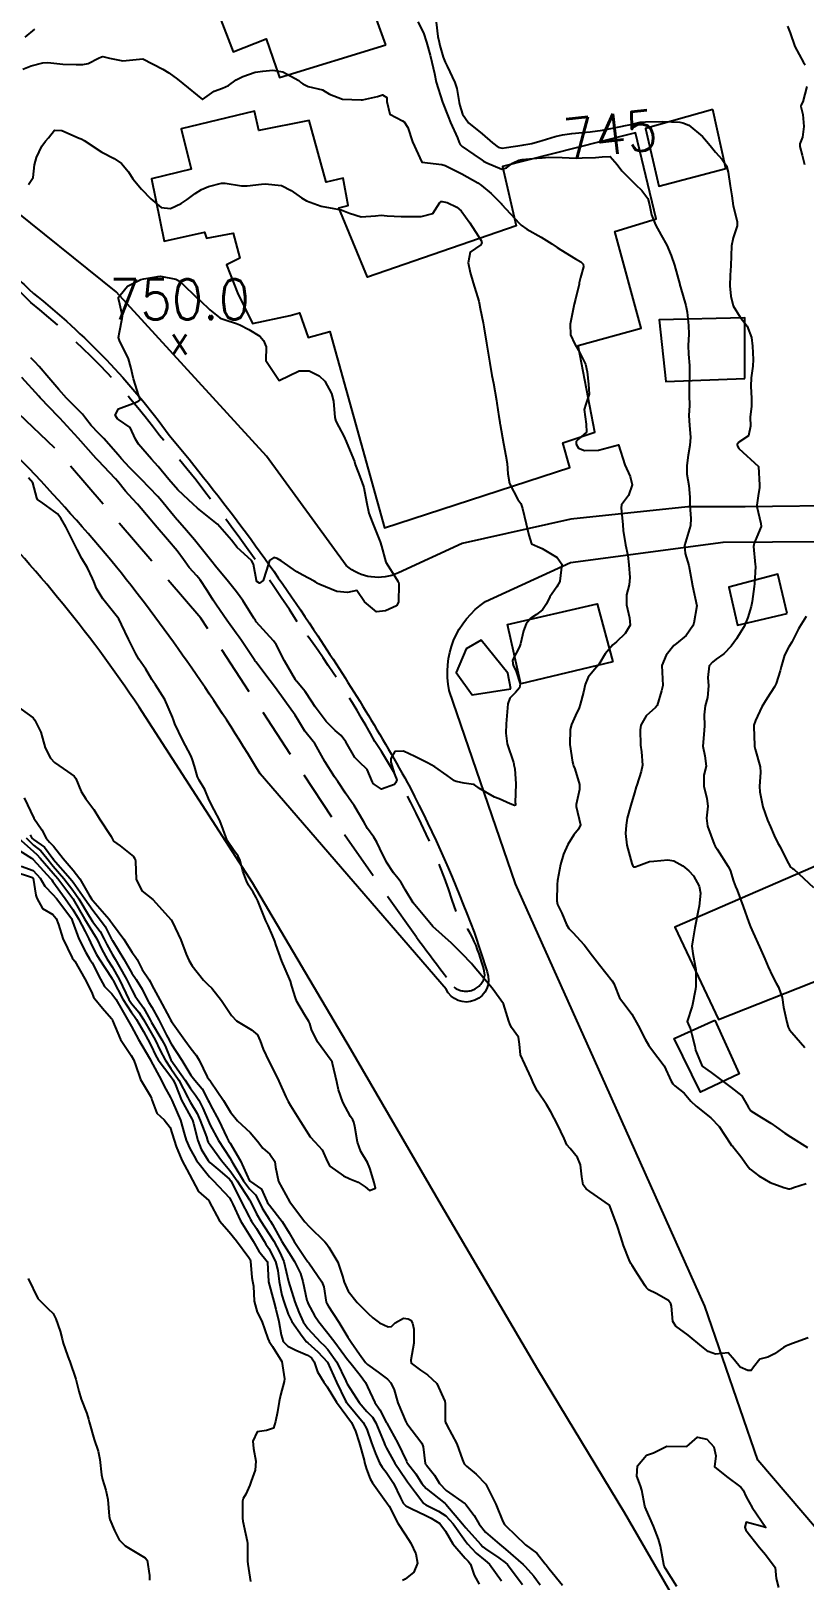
# Model space of a CAD drawing. Header units: metres. Extents: x 298520 to 308411, y 7433745 to 7450750.
# Drawn here: x 298725.4 to 298802.7, y 7450162.7 to 7450317.5 of the extents above; entities that cross this region are included whole.
import ezdxf
from ezdxf.enums import TextEntityAlignment as Align

# ---------------------------------------------------------------- set-up
doc = ezdxf.new("R2010")
doc.units = ezdxf.units.M
doc.header["$LTSCALE"] = 10
doc.linetypes.add('DASHED', pattern=[0.75, 0.5, -0.25])
for name, color, linetype in [('Canteiro', 45, 'DASHED'), ('Cotas', 45, 'Continuous'), ('Curvas de Nivel 1m', 11, 'Continuous'), ('Curvas de Nivel 5m', 15, 'Continuous'), ('Edificações', 30, 'Continuous'), ('Pontos Cotados', 45, 'Continuous'), ('Vias Primárias', 230, 'Continuous')]:
    doc.layers.add(name, color=color, linetype=linetype)
doc.styles.add('Style-STANDARD', font='STANDARD.shx')

# ---------------------------------------------------------------- blocks, each defined once
blk = doc.blocks.new('ELVTXT_157')
at = {"layer": 'Pontos Cotados', "linetype": 'Continuous', "style": 'Style-STANDARD'}
for s, height, p in [('750.0', 4, (0, 4)), ('x', 3, (0, 0))]:
    blk.add_text(s, height=height, dxfattribs=at).set_placement(p, align=Align.MIDDLE_CENTER)

msp = doc.modelspace()

# ---------------------------------------------------------------- linework, layer by layer
at = {"layer": 'Canteiro'}
msp.add_lwpolyline([(298763.94, 7450226.97), (298755.48, 7450238.98), (298742.39, 7450258.86), (298727.8, 7450275.85), (298711.77, 7450291.08), (298695.55, 7450303.83), (298689.55, 7450307.85, -0.533471), (298689.55, 7450308.93, -0.051391), (298711.68, 7450300.65, -0.082781), (298725.4, 7450290.38, -0.064343), (298738.25, 7450277.12, -0.030883), (298752.03, 7450258.5, -0.033069), (298759.79, 7450246.54, -0.068056), (298767.89, 7450229.56, -0.118651), (298770.78, 7450223.17, -0.566687), (298767.68, 7450222, -0.000227), (298763.94, 7450226.97, -4.598336)], format="xyb", dxfattribs=at)
at = {"layer": 'Curvas de Nivel 1m', "flags": 128}
for points, elevation in [([(298724.84, 7450316.89), (298725.82, 7450317.69)], 746), ([(298764.06, 7450318.43), (298764.64, 7450317.34), (298764.95, 7450316.42), (298765.3, 7450315.1), (298765.49, 7450314.41), (298765.73, 7450313.27), (298765.91, 7450312.41), (298766.55, 7450310.4), (298767.12, 7450308.97), (298767.35, 7450308.39), (298768.05, 7450306.84), (298768.22, 7450306.37), (298768.3, 7450306.17), (298768.5, 7450305.97), (298769.67, 7450305.18), (298770.49, 7450304.6), (298770.64, 7450304.51), (298770.98, 7450304.34), (298772.47, 7450303.73), (298772.94, 7450303.85), (298773.53, 7450304.31), (298774.16, 7450304.62), (298774.49, 7450304.69), (298775.98, 7450304.8), (298776.49, 7450304.86), (298777.15, 7450304.93), (298778.49, 7450304.87), (298779.9, 7450304.82), (298780.49, 7450304.85), (298781.83, 7450304.88), (298782.49, 7450304.96), (298783.28, 7450304.99), (298783.98, 7450304.19), (298784.47, 7450303.54), (298785.83, 7450302.17), (298786.45, 7450301.58), (298787.06, 7450300.77), (298787.22, 7450300.15), (298787.42, 7450299.15), (298787.82, 7450298.14), (298788.4, 7450297.11), (298788.96, 7450296.12), (298789.39, 7450295.1), (298789.71, 7450294.12), (298790.24, 7450292.2), (298790.27, 7450292.11), (298790.33, 7450291.92), (298790.85, 7450290.1), (298790.99, 7450289.42), (298791.13, 7450288.1), (298791.14, 7450287.24), (298791.09, 7450286.1), (298791.12, 7450285.24), (298791.21, 7450284.1), (298791.23, 7450283.1), (298791.19, 7450282.1), (298791.19, 7450281.12), (298791.21, 7450280.1), (298791.17, 7450279.11), (298791.23, 7450278.1), (298791.32, 7450276.93), (298791.26, 7450276.1), (298791.1, 7450275.13), (298790.94, 7450274.1), (298790.97, 7450273.25), (298791.17, 7450272.1), (298791.25, 7450270.93), (298791.26, 7450270.1), (298791.35, 7450268.8), (298791.32, 7450268.1), (298791.03, 7450267.11), (298790.73, 7450266.1), (298790.8, 7450265.31), (298791.14, 7450264.1), (298791.43, 7450262.66), (298791.53, 7450262.09), (298791.95, 7450260.09), (298791.66, 7450258.37), (298791.57, 7450258.09), (298790.89, 7450257.13), (298789.92, 7450256.33), (298789.66, 7450256.11), (298788.89, 7450255.14), (298788.46, 7450254.13), (298788.53, 7450252.79), (298788.54, 7450252.13), (298788.41, 7450251.58), (298787.98, 7450250.14), (298787.83, 7450249.92), (298786.88, 7450249.09), (298786.36, 7450248.15), (298786.28, 7450247.69), (298786.33, 7450246.15), (298786.44, 7450245.5), (298786.53, 7450244.15), (298786.39, 7450243.52), (298785.95, 7450242.16), (298785.9, 7450242), (298785.74, 7450241.41), (298785.37, 7450240.17), (298784.99, 7450238.88), (298784.89, 7450238.17), (298784.84, 7450237.33), (298784.97, 7450236.17), (298785.46, 7450234.35), (298785.51, 7450234.16), (298785.55, 7450234.07), (298785.64, 7450234), (298785.8, 7450234), (298786.17, 7450234.15), (298787.24, 7450234.55), (298787.65, 7450234.59), (298789.07, 7450234.71), (298789.65, 7450234.6), (298790.54, 7450234.11), (298791.15, 7450233.61), (298791.63, 7450233.1), (298792.2, 7450232.08), (298792.33, 7450231.37), (298792.18, 7450230.08), (298792.08, 7450229.61), (298791.78, 7450228.09), (298791.76, 7450227.9), (298791.56, 7450226.73), (298791.44, 7450226.09), (298791.54, 7450225.35), (298791.8, 7450224.09), (298791.85, 7450223.75), (298791.84, 7450222.09), (298791.82, 7450221.77), (298791.48, 7450220.09), (298791, 7450218.56), (298791.2, 7450218.09), (298791.28, 7450217.92), (298791.44, 7450217.25), (298791.74, 7450216.09), (298791.82, 7450215.7), (298792.5, 7450214.08), (298793.4, 7450213.47), (298795.25, 7450212.05), (298795.38, 7450211.95), (298796.46, 7450211.12), (298797.07, 7450210.02), (298797.36, 7450209.62), (298798.41, 7450208.95), (298799.34, 7450208.41), (298799.91, 7450207.99), (298800.75, 7450207.4), (298801.32, 7450207.02), (298803.02, 7450205.95)], 746), ([(298801.03, 7450317.99), (298801.27, 7450317.35), (298801.76, 7450315.98), (298802.61, 7450314.37), (298802.77, 7450314.13)], 744), ([(298724.59, 7450313.71), (298725.43, 7450314.04), (298726.6, 7450314.34), (298727.1, 7450314.36), (298728.6, 7450314.21), (298729.94, 7450314.17), (298730.6, 7450314.17), (298731.15, 7450314.26), (298732.17, 7450314.8), (298732.45, 7450314.95), (298732.6, 7450314.97), (298733.27, 7450314.79), (298734.6, 7450314.53), (298736.6, 7450314.75), (298738.59, 7450313.69), (298739.21, 7450313.34), (298740.05, 7450312.71), (298740.58, 7450312.27), (298742.55, 7450310.68), (298743.72, 7450311.52), (298744.57, 7450311.82), (298745.14, 7450312.09), (298745.91, 7450312.64), (298746.59, 7450312.99), (298747.82, 7450313.39), (298748.59, 7450313.52), (298749.58, 7450313.61), (298750.59, 7450313.44), (298752.17, 7450312.57), (298752.39, 7450312.38), (298752.57, 7450312.23), (298753.13, 7450311.99), (298754.56, 7450311.64), (298755.25, 7450311.22), (298756.55, 7450310.7), (298758.41, 7450310.63), (298758.55, 7450310.65), (298760.04, 7450310.99), (298760.56, 7450311.15), (298760.99, 7450310.89), (298760.97, 7450310.46), (298761.29, 7450309.2), (298762.53, 7450308.55), (298762.7, 7450308.44), (298763.07, 7450307.89), (298763.53, 7450306.43), (298764.48, 7450304.42), (298766.48, 7450304.18), (298766.79, 7450304.08), (298768.47, 7450303.24), (298770.06, 7450302.35), (298770.45, 7450302.09), (298771.41, 7450301.3), (298772.36, 7450300.32), (298772.39, 7450300.28), (298772.43, 7450300.22), (298774.23, 7450298.3), (298774.41, 7450298.12), (298774.97, 7450297.73), (298776.39, 7450296.93), (298777.46, 7450296.26), (298778.01, 7450295.89), (298778.38, 7450295.66), (298779.83, 7450294.77), (298780.37, 7450294.45), (298780.58, 7450294.23), (298780.62, 7450293.97), (298780.34, 7450292.89), (298780.21, 7450292.36), (298780.18, 7450292.23), (298779.82, 7450290.74), (298779.71, 7450290.24), (298779.48, 7450289.06), (298779.29, 7450288.24), (298779.34, 7450287.17), (298779.76, 7450286.24), (298780.25, 7450285.37), (298780.83, 7450284.22), (298780.99, 7450283.47), (298781.13, 7450282.22), (298781.2, 7450281.23), (298780.86, 7450280.22), (298780.71, 7450279.7), (298780.89, 7450278.22), (298780.94, 7450277.44), (298780.15, 7450276.76), (298779.89, 7450276.49), (298779.9, 7450276.23), (298780.14, 7450275.85), (298780.74, 7450275.62), (298782.14, 7450275.64), (298784.14, 7450276.18), (298784.75, 7450274.17), (298785.28, 7450273), (298785.48, 7450272.17), (298785.13, 7450271.12), (298784.43, 7450270.18), (298784.38, 7450269.87), (298784.55, 7450268.18), (298784.6, 7450267.62), (298784.83, 7450266.17), (298785.05, 7450265.13), (298785.17, 7450264.17), (298785.25, 7450262.91), (298785.19, 7450262.17), (298784.94, 7450261.2), (298784.92, 7450260.17), (298785.23, 7450258.88), (298785.28, 7450258.17), (298784.79, 7450257.31), (298783.92, 7450256.5), (298783.56, 7450256.19), (298782.81, 7450255.29), (298782.16, 7450254.21), (298782.04, 7450254.05), (298781.88, 7450253.91), (298781.11, 7450252.97), (298780.81, 7450252.22), (298780.62, 7450251.45), (298780.3, 7450250.23), (298780.18, 7450249.88), (298779.82, 7450249.14), (298779.42, 7450248.24), (298779.29, 7450247.72), (298779.26, 7450246.24), (298779.52, 7450244.48), (298779.59, 7450244.23), (298779.63, 7450244.1), (298779.76, 7450243.79), (298780.23, 7450242.23), (298780.24, 7450241.73), (298779.88, 7450240.23), (298779.89, 7450240.05), (298780.34, 7450238.22), (298780.14, 7450237.77), (298779.68, 7450237.21), (298779.06, 7450236.24), (298778.63, 7450235.28), (298778.32, 7450234.25), (298778.02, 7450232.64), (298777.99, 7450232.25), (298777.97, 7450230.62), (298778.04, 7450230.25), (298778.45, 7450229.39), (298778.94, 7450228.24), (298779.18, 7450227.85), (298779.57, 7450227.44), (298780.68, 7450226.22), (298781.54, 7450225.11), (298782.22, 7450224.2), (298783.51, 7450222.61), (298783.67, 7450222.35), (298783.72, 7450222.19), (298784.22, 7450220.91), (298784.79, 7450220.17), (298785.47, 7450219.3), (298786.09, 7450218.15), (298786.78, 7450216.8), (298787.17, 7450216.14), (298787.43, 7450215.8), (298788.68, 7450214.13), (298789.39, 7450212.59), (298789.57, 7450212.31), (298789.77, 7450212.11), (298790.69, 7450211.41), (298791.37, 7450210.6), (298791.88, 7450210.08), (298793.35, 7450208.92), (298794.2, 7450208.06), (298795.32, 7450206.32), (298795.43, 7450206.16), (298795.55, 7450206.05), (298796.35, 7450205.08), (298797.1, 7450204.02), (298797.29, 7450203.81), (298798.15, 7450203.14), (298799.27, 7450202.47), (298800.66, 7450201.98), (298801.14, 7450201.85), (298801.26, 7450201.84), (298801.37, 7450201.86), (298801.62, 7450201.97), (298802.87, 7450202.36)], 747), ([(298802.93, 7450311.96), (298802.56, 7450310.45), (298802.37, 7450310.15), (298802.34, 7450309.97), (298802.54, 7450309.17), (298802.64, 7450307.97), (298802.51, 7450306.92), (298802.24, 7450306.24), (298802.23, 7450305.97), (298802.49, 7450305.1), (298802.71, 7450304.19)], 744), ([(298725.18, 7450302.17), (298725.63, 7450302.88), (298725.76, 7450304.16), (298725.96, 7450304.88), (298726.49, 7450306), (298726.86, 7450306.5), (298727.18, 7450306.86), (298727.77, 7450307.6), (298728.51, 7450307.58), (298730.25, 7450306.82), (298730.43, 7450306.75), (298730.5, 7450306.72), (298730.74, 7450306.58), (298732.49, 7450305.43), (298733.72, 7450304.79), (298734.48, 7450304.29), (298735.16, 7450303.46), (298735.6, 7450302.76), (298736.45, 7450301.73), (298737.41, 7450300.74), (298738.42, 7450299.87), (298739.37, 7450299.77), (298740.43, 7450300.29), (298741.03, 7450300.7), (298741.83, 7450301.3), (298742.45, 7450301.68), (298743.16, 7450301.97), (298744.46, 7450302.3), (298744.81, 7450302.3), (298746.45, 7450302.05), (298747.02, 7450302.06), (298748.46, 7450302.22), (298748.82, 7450302.24), (298750.46, 7450302.08), (298751.43, 7450301.59), (298752.44, 7450300.85), (298752.94, 7450300.55), (298754.43, 7450300.01), (298755.69, 7450299.79), (298756.42, 7450299.66), (298757.24, 7450299.33), (298758.42, 7450298.96), (298759.83, 7450299.06), (298760.42, 7450299.11), (298761, 7450299.05), (298762.42, 7450298.98), (298763.87, 7450298.98), (298764.42, 7450298.97), (298765.56, 7450299.27), (298766.28, 7450300.4), (298766.36, 7450300.47), (298766.43, 7450300.49), (298766.52, 7450300.49), (298767, 7450300.39), (298767.98, 7450299.93), (298768.42, 7450299.54), (298769.26, 7450298.36), (298770.39, 7450296.58), (298770.46, 7450296.35), (298770.38, 7450296.16), (298769.31, 7450295.43), (298769.11, 7450294.36), (298769.32, 7450293.39), (298769.61, 7450292.36), (298770.16, 7450290.51), (298770.2, 7450290.35), (298770.31, 7450289.81), (298770.59, 7450288.35), (298770.66, 7450287.97), (298770.95, 7450286.34), (298771.08, 7450285.52), (298771.26, 7450284.34), (298771.48, 7450283.09), (298771.62, 7450282.34), (298771.94, 7450280.59), (298771.98, 7450280.33), (298772.18, 7450278.99), (298772.26, 7450278.42), (298772.27, 7450278.33), (298772.3, 7450278.2), (298772.64, 7450276.32), (298772.88, 7450275.07), (298773.01, 7450274.32), (298773.06, 7450273.27), (298773.22, 7450272.31), (298774.08, 7450270.71), (298774.37, 7450270.3), (298774.55, 7450269.81), (298774.9, 7450268.29), (298775.17, 7450267.16), (298775.44, 7450266.29), (298776.03, 7450266), (298776.49, 7450265.82), (298778.01, 7450264.91), (298778.47, 7450264.25), (298778.28, 7450262.55), (298778.14, 7450262.26), (298778.08, 7450262.16), (298777.98, 7450261.98), (298777.26, 7450260.97), (298776.92, 7450260.27), (298776.54, 7450259.68), (298775.94, 7450259.21), (298775.37, 7450258.85), (298774.9, 7450258.29), (298774.64, 7450257.58), (298774.32, 7450256.3), (298774.23, 7450255.98), (298773.9, 7450255.34), (298773.53, 7450254.66), (298773.57, 7450254.3), (298773.65, 7450254.07), (298773.88, 7450253.63), (298774.31, 7450252.3), (298774.25, 7450251.9), (298773.85, 7450251.42), (298773.27, 7450250.87), (298773.08, 7450250.31), (298773.01, 7450249.5), (298772.91, 7450248.31), (298772.86, 7450247.37), (298772.99, 7450246.31), (298773.64, 7450244.43), (298773.67, 7450244.3), (298773.67, 7450244.21), (298773.76, 7450243.79), (298773.88, 7450242.3), (298773.81, 7450240.39), (298773.82, 7450240.31), (298773.85, 7450240.18), (298773.72, 7450240.12), (298773.29, 7450240.31), (298772.2, 7450240.79), (298771.73, 7450240.96), (298770.24, 7450241.85), (298769.74, 7450242.21), (298769.64, 7450242.25), (298768.72, 7450242.37), (298767.89, 7450242.53), (298767.74, 7450242.59), (298767.01, 7450243.13), (298765.76, 7450244), (298765.04, 7450244.41), (298763.77, 7450245.04), (298762.65, 7450245.56), (298761.78, 7450245.53), (298761.39, 7450244.84), (298761.39, 7450244.45), (298761.75, 7450243.26), (298761.99, 7450242.69), (298761.89, 7450242.45), (298761.74, 7450242.23), (298760.43, 7450241.77), (298759.74, 7450242.22), (298759.62, 7450242.35), (298759.56, 7450242.47), (298759.02, 7450243.74), (298758.21, 7450244.49), (298757.77, 7450244.92), (298756.89, 7450246.5), (298756.43, 7450247.14), (298755.8, 7450247.63), (298754.92, 7450248.53), (298753.83, 7450249.99), (298753.46, 7450250.55), (298752.83, 7450251.53), (298751.96, 7450252.57), (298751.91, 7450252.62), (298751.86, 7450252.68), (298750.74, 7450254.58), (298749.91, 7450256.21), (298749.66, 7450256.59), (298747.93, 7450258.5), (298747.88, 7450258.56), (298747.85, 7450258.61), (298747.7, 7450258.85), (298746.58, 7450260.63), (298746.33, 7450261), (298745.97, 7450261.47), (298745.01, 7450262.65), (298744, 7450263.88), (298743.36, 7450264.67), (298742.03, 7450266.34), (298741.75, 7450266.68), (298740.96, 7450267.62), (298740.05, 7450268.63), (298739.98, 7450268.71), (298739.65, 7450269.12), (298738.34, 7450270.73), (298738.09, 7450271.02), (298736.44, 7450272.75), (298736.11, 7450273.09), (298735.28, 7450273.92), (298734.47, 7450274.77), (298734.13, 7450275.16), (298732.69, 7450276.79), (298732.16, 7450277.35), (298731.45, 7450278.09), (298730.88, 7450278.82), (298730.58, 7450279.23), (298730.18, 7450279.63), (298728.97, 7450280.84), (298728.21, 7450281.7), (298727.2, 7450282.86), (298726.23, 7450283.99), (298725.82, 7450284.45), (298725.41, 7450284.88)], 748), ([(298803.08, 7450186.96), (298801.5, 7450186.39), (298801.08, 7450186.23), (298800.9, 7450186.15), (298800.63, 7450185.98), (298799.72, 7450185.34), (298799.06, 7450185.03), (298798.26, 7450184.81), (298797.6, 7450184.01), (298797.37, 7450183.7), (298797.05, 7450183.68), (298796.3, 7450184.03), (298795.73, 7450184.71), (298795.07, 7450185.45), (298793.82, 7450185.31), (298793.07, 7450185.57), (298792.47, 7450186.08), (298791.09, 7450187.22), (298789.85, 7450188.11), (298789.56, 7450188.57), (298789.43, 7450190.12), (298789.37, 7450190.36), (298789.13, 7450190.67), (298787.89, 7450191.37), (298787.14, 7450191.75), (298786.94, 7450191.94), (298786.79, 7450192.15), (298786.05, 7450193.27), (298785.48, 7450194.17), (298785.36, 7450194.36), (298785.18, 7450194.73), (298784.62, 7450196.18), (298784.35, 7450197.03), (298783.99, 7450198.18), (298783.24, 7450200.19), (298781.26, 7450201.57), (298780.88, 7450201.84), (298780.6, 7450202.22), (298780.45, 7450203.05), (298780.32, 7450204.22), (298780.03, 7450204.96), (298779.31, 7450205.87), (298778.98, 7450206.24), (298778.69, 7450206.87), (298778.03, 7450208.25), (298777.35, 7450209.53), (298776.92, 7450210.26), (298776.04, 7450211.61), (298775.66, 7450212.28), (298775.39, 7450212.92), (298774.76, 7450214.29), (298774.34, 7450215.22), (298774.22, 7450216.3), (298774.12, 7450216.98), (298773.45, 7450217.96), (298773.26, 7450218.31), (298773.17, 7450218.6), (298772.62, 7450220.32), (298771.5, 7450221.89), (298771.12, 7450222.33), (298769.53, 7450224.23), (298769.43, 7450224.35), (298768.51, 7450225.33), (298767.55, 7450226.28), (298767.44, 7450226.38), (298765.57, 7450228.05), (298765.26, 7450228.4), (298763.6, 7450230.42), (298762.85, 7450231.67), (298762.4, 7450232.44), (298762.07, 7450232.89), (298761.63, 7450233.4), (298760.95, 7450234.46), (298760.29, 7450235.84), (298759.99, 7450236.47), (298759.68, 7450236.96), (298759.04, 7450237.83), (298758.68, 7450238.49), (298757.72, 7450240.13), (298757.46, 7450240.5), (298756.86, 7450241.38), (298756.08, 7450242.52), (298755.75, 7450243), (298754.78, 7450244.53), (298753.79, 7450246.32), (298753.63, 7450246.54), (298752.8, 7450247.55), (298752.2, 7450248.56), (298751.82, 7450249.15), (298750.77, 7450250.58), (298749.86, 7450251.88), (298749.33, 7450252.6), (298747.88, 7450254.5), (298747.83, 7450254.56), (298747.8, 7450254.61), (298747.67, 7450254.82), (298746.45, 7450256.63), (298746.23, 7450256.95), (298745.92, 7450257.35), (298744.98, 7450258.65), (298743.96, 7450260.16), (298743.63, 7450260.66), (298743.02, 7450261.62), (298742.32, 7450262.68), (298741.99, 7450263.07), (298741.21, 7450263.91), (298740.66, 7450264.7), (298740.02, 7450265.59), (298739.07, 7450266.72), (298738.04, 7450267.91), (298737.66, 7450268.34), (298737.33, 7450268.74), (298736.08, 7450270.23), (298735.57, 7450270.76), (298734.85, 7450271.53), (298734.1, 7450272.51), (298733.88, 7450272.78), (298732.12, 7450274.59), (298732.02, 7450274.7), (298731.93, 7450274.8), (298730.15, 7450276.83), (298728.3, 7450278.85), (298728.17, 7450278.98), (298726.35, 7450280.87), (298726.2, 7450281.04), (298724.52, 7450282.9)], 747), ([(298723.83, 7450250.21), (298725.63, 7450248.88), (298725.81, 7450248.66), (298726.39, 7450247.47), (298726.57, 7450246.87), (298726.83, 7450245.91), (298727.36, 7450244.86), (298727.77, 7450244.42), (298729.07, 7450243.52), (298729.75, 7450243.06), (298729.91, 7450242.83), (298730.44, 7450241.53), (298730.9, 7450240.81), (298731.71, 7450239.72), (298732.28, 7450238.79), (298733.42, 7450237.04), (298733.56, 7450236.78), (298733.59, 7450236.7), (298733.67, 7450236.58), (298734.34, 7450236.1), (298735.66, 7450235.03), (298735.78, 7450234.88), (298735.84, 7450234.76), (298735.87, 7450234.54), (298735.93, 7450232.76), (298736.49, 7450231.62), (298737.6, 7450230.73), (298739.43, 7450228.71), (298739.57, 7450228.48), (298740.38, 7450226.7), (298740.94, 7450225.29), (298741.19, 7450224.69), (298741.52, 7450224.1), (298742.66, 7450222.67), (298743.1, 7450222.26), (298743.5, 7450221.89), (298744.47, 7450220.65), (298745.47, 7450219.17), (298745.97, 7450218.63), (298747.44, 7450217.71), (298748.04, 7450217.22), (298748.31, 7450216.61), (298748.61, 7450215.79), (298749.19, 7450214.59), (298749.41, 7450214.16), (298750.19, 7450212.58), (298750.9, 7450211.04), (298751.13, 7450210.57), (298751.36, 7450210.17), (298752.34, 7450208.56), (298753.32, 7450207.03), (298753.78, 7450206.54), (298754.52, 7450205.74), (298755.06, 7450204.52), (298755.29, 7450204.1), (298756.66, 7450203.12), (298757.27, 7450202.82), (298758.11, 7450202.49), (298758.82, 7450202.03), (298759.25, 7450201.66), (298759.83, 7450201.89), (298759.72, 7450202.47), (298759.28, 7450203.91), (298759.03, 7450204.47), (298758.37, 7450205.55), (298758.05, 7450206.49), (298757.77, 7450208.06), (298757.69, 7450208.49), (298757.58, 7450208.73), (298757.35, 7450209.07), (298756.57, 7450210.51), (298756.14, 7450211.74), (298755.98, 7450212.51), (298755.56, 7450214.37), (298755.5, 7450214.52), (298755.41, 7450214.66), (298754.04, 7450216.53), (298753.45, 7450217.77), (298753.27, 7450218.36), (298753.19, 7450218.54), (298752.76, 7450219.26), (298751.99, 7450220.56), (298751.84, 7450220.92), (298751.5, 7450222.09), (298751.35, 7450222.57), (298751.25, 7450222.83), (298750.48, 7450224.58), (298749.89, 7450226.25), (298749.77, 7450226.59), (298749.56, 7450227.14), (298749.11, 7450228.14), (298748.89, 7450228.6), (298748.41, 7450229.78), (298748.09, 7450230.61), (298747.93, 7450230.94), (298747.61, 7450231.47), (298747.16, 7450232.16), (298746.94, 7450232.62), (298746.59, 7450233.58), (298746.31, 7450234.63), (298746.12, 7450235.09), (298745.66, 7450235.69), (298745.01, 7450236.65), (298744.61, 7450237.73), (298744.29, 7450238.65), (298743.71, 7450239.69), (298743.22, 7450240.67), (298742.78, 7450241.72), (298742.21, 7450242.68), (298742.05, 7450242.99), (298741.76, 7450244.08), (298741.57, 7450244.69), (298741.41, 7450245.07), (298740.56, 7450246.7), (298739.81, 7450248.31), (298739.65, 7450248.71), (298739.57, 7450248.96), (298738.81, 7450250.72), (298737.86, 7450252.2), (298737.64, 7450252.51), (298737.5, 7450252.74), (298736.88, 7450253.75), (298736.2, 7450254.76), (298735.89, 7450255.29), (298735.16, 7450256.77), (298734.47, 7450258.23), (298734.19, 7450258.78), (298733.94, 7450259.13), (298732.59, 7450260.79), (298731.97, 7450261.82), (298731.69, 7450262.51), (298731.58, 7450262.81), (298731.07, 7450263.89), (298730.51, 7450264.82), (298730.02, 7450265.72), (298729.48, 7450266.84), (298728.89, 7450267.99), (298728.41, 7450268.85), (298728.06, 7450269.28), (298726.59, 7450270.35), (298726.08, 7450270.71), (298725.99, 7450270.87), (298725.6, 7450272.38), (298725.16, 7450272.88)], 746), ([(298802.88, 7450259.03), (298802.2, 7450257.97), (298802.11, 7450257.79), (298801.92, 7450257.39), (298801.44, 7450256.44), (298801.16, 7450255.98), (298800.73, 7450255.15), (298800.38, 7450253.99), (298800.28, 7450253.59), (298799.87, 7450252.32), (298799.72, 7450251.99), (298798.97, 7450250.87), (298798.45, 7450250.01), (298797.82, 7450248.62), (298797.66, 7450248.17), (298797.64, 7450248.02), (298797.7, 7450246.12), (298797.72, 7450246.02), (298797.79, 7450245.76), (298798.27, 7450244.01), (298798.32, 7450243.45), (298798.22, 7450242.02), (298798.24, 7450241.51), (298798.55, 7450240.01), (298799.03, 7450238.68), (298799.31, 7450238), (298799.68, 7450237.15), (298800.06, 7450236.38), (298800.27, 7450235.99), (298800.92, 7450234.72), (298801.32, 7450233.97), (298801.52, 7450233.85), (298801.64, 7450233.77), (298803.62, 7450231.95)], 744), ([(298724.75, 7450240.89), (298725.69, 7450238.88), (298726.52, 7450237.71), (298726.95, 7450236.86), (298727.28, 7450236.47), (298727.67, 7450236.06), (298728.64, 7450234.84), (298729.64, 7450233.69), (298730.31, 7450232.82), (298731.25, 7450231.17), (298731.48, 7450230.81), (298731.6, 7450230.66), (298733.24, 7450228.79), (298733.38, 7450228.59), (298733.57, 7450228.31), (298734.69, 7450226.77), (298735.54, 7450225.44), (298735.83, 7450225.05), (298736.02, 7450224.75), (298736.53, 7450223.74), (298737.22, 7450222.73), (298737.32, 7450222.55), (298737.5, 7450222.18), (298738.31, 7450220.72), (298739.25, 7450218.93), (298739.37, 7450218.71), (298739.46, 7450218.57), (298740.78, 7450216.7), (298741.42, 7450215.81), (298741.92, 7450215.19), (298742.21, 7450214.68), (298743.04, 7450213.02), (298743.28, 7450212.66), (298743.32, 7450212.6), (298743.38, 7450212.52), (298744.66, 7450210.65), (298745.35, 7450209.49), (298746.04, 7450208.63), (298747.33, 7450207.47), (298748.05, 7450206.61), (298748.6, 7450205.89), (298749.3, 7450205.29), (298749.8, 7450204.58), (298749.86, 7450204.01), (298750.16, 7450202.58), (298751.24, 7450200.57), (298752.79, 7450198.55), (298753.22, 7450198.07), (298754.78, 7450196.53), (298754.97, 7450196.3), (298755.19, 7450196), (298756.09, 7450194.51), (298756.55, 7450193.11), (298756.73, 7450192.5), (298757.13, 7450191.6), (298758.03, 7450190.49), (298759.11, 7450189.37), (298759.57, 7450188.94), (298760.26, 7450188.46), (298761.1, 7450188.05), (298761.46, 7450188.09), (298761.81, 7450188.44), (298762.64, 7450188.9), (298763.11, 7450188.85), (298763.38, 7450188.7), (298763.55, 7450188.42), (298763.68, 7450187.83), (298763.69, 7450186.42), (298763.36, 7450184.73), (298763.42, 7450184.42), (298764.34, 7450183.71), (298765.04, 7450183.24), (298765.96, 7450182.39), (298766.77, 7450180.62), (298766.8, 7450180.38), (298766.82, 7450178.54), (298766.89, 7450178.38), (298766.98, 7450178.23), (298767.98, 7450176.37), (298768.53, 7450174.77), (298768.7, 7450174.36), (298768.93, 7450174.14), (298769.91, 7450173.33), (298770.87, 7450172.33), (298770.91, 7450172.27), (298771.88, 7450170.32), (298772.57, 7450168.61), (298772.73, 7450168.31), (298772.86, 7450168.16), (298774.81, 7450166.29), (298774.83, 7450166.27), (298775.98, 7450165.43), (298776.81, 7450164.38), (298776.89, 7450164.26), (298777.2, 7450163.86), (298778.52, 7450162.24)], 747), ([(298724.93, 7450236.89), (298725.67, 7450236.18), (298726.39, 7450235.6), (298727.02, 7450234.86), (298727.64, 7450234.07), (298728.69, 7450232.84), (298729.61, 7450231.66), (298730.19, 7450230.82), (298731.15, 7450229.24), (298731.4, 7450228.81), (298731.57, 7450228.56), (298732.32, 7450227.56), (298732.74, 7450226.79), (298733, 7450226.25), (298733.54, 7450225.29), (298733.84, 7450224.78), (298734.26, 7450224.03), (298734.95, 7450222.77), (298735.49, 7450221.73), (298735.83, 7450221.1), (298736.07, 7450220.75), (298736.66, 7450219.92), (298737.32, 7450218.73), (298737.46, 7450218.47), (298738.51, 7450216.72), (298738.82, 7450216.11), (298739.41, 7450214.71), (298740.81, 7450212.7), (298741.37, 7450211.86), (298741.87, 7450211.19), (298742.2, 7450210.68), (298742.6, 7450209.91), (298743.13, 7450208.66), (298743.34, 7450208.19), (298744.17, 7450206.65), (298745.3, 7450204.92), (298745.46, 7450204.64), (298745.68, 7450204.24), (298746.64, 7450202.63), (298747.26, 7450201.85), (298747.86, 7450201.23), (298748.2, 7450200.61), (298748.53, 7450199.89), (298749.22, 7450198.79), (298749.35, 7450198.59), (298749.54, 7450198.27), (298750.5, 7450196.58), (298751.18, 7450195.48), (298751.76, 7450194.56), (298752.34, 7450193.38), (298752.59, 7450192.56), (298753, 7450190.67), (298753.04, 7450190.55), (298753.12, 7450190.33), (298753.74, 7450189.17), (298754.19, 7450188.53), (298755.09, 7450187.43), (298755.79, 7450186.51), (298757.06, 7450184.79), (298757.28, 7450184.5), (298758.32, 7450183.21), (298758.83, 7450182.48), (298759.03, 7450182.05), (298759.77, 7450180.47), (298760.27, 7450179.74), (298760.96, 7450178.45), (298760.98, 7450178.41), (298762.07, 7450176.44), (298762.93, 7450174.61), (298762.99, 7450174.49), (298763.04, 7450174.43), (298763.88, 7450173.37), (298764.49, 7450172.41), (298764.91, 7450171.89), (298766.8, 7450170.38), (298766.85, 7450170.35), (298766.88, 7450170.33), (298768.53, 7450168.36), (298768.86, 7450167.97), (298770.33, 7450166.34), (298770.58, 7450166.08), (298770.83, 7450165.88), (298772.18, 7450164.95), (298772.81, 7450164.51), (298773.03, 7450164.31), (298773.71, 7450163.39), (298774.55, 7450162.29)], 749), ([(298725.35, 7450237.21), (298725.52, 7450236.88), (298725.67, 7450236.75), (298726.77, 7450235.97), (298727.6, 7450234.85), (298727.65, 7450234.77), (298729.32, 7450232.83), (298729.62, 7450232.46), (298730.8, 7450230.82), (298731.59, 7450229.68), (298732.27, 7450228.8), (298732.82, 7450228.05), (298733.48, 7450226.78), (298733.51, 7450226.74), (298733.55, 7450226.66), (298734.71, 7450224.77), (298735.51, 7450223.38), (298735.92, 7450222.75), (298736.53, 7450221.78), (298737.03, 7450220.74), (298737.19, 7450220.44), (298737.48, 7450219.97), (298738.19, 7450218.72), (298738.96, 7450217.19), (298739.22, 7450216.71), (298739.29, 7450216.57), (298739.43, 7450216.32), (298740.48, 7450214.7), (298741.39, 7450213.19), (298741.78, 7450212.68), (298742.52, 7450211.82), (298743.14, 7450210.66), (298743.21, 7450210.51), (298743.36, 7450210.21), (298744.18, 7450208.65), (298745, 7450206.97), (298745.17, 7450206.64), (298745.31, 7450206.41), (298746.36, 7450204.63), (298747.25, 7450202.64), (298747.26, 7450202.62), (298748.44, 7450201.79), (298749, 7450200.59), (298749.07, 7450200.42), (298749.24, 7450200.19), (298750.53, 7450198.58), (298751.21, 7450197.44), (298751.71, 7450196.56), (298752.86, 7450194.87), (298753.09, 7450194.55), (298753.17, 7450194.44), (298754.49, 7450192.53), (298754.67, 7450192.06), (298754.91, 7450190.52), (298754.97, 7450190.37), (298755.12, 7450190.13), (298756.17, 7450188.51), (298757.08, 7450187.03), (298757.41, 7450186.5), (298758.24, 7450185.31), (298758.85, 7450184.48), (298759.05, 7450184.29), (298760.11, 7450183.53), (298761.04, 7450182.82), (298761.38, 7450182.45), (298761.71, 7450181.76), (298762.08, 7450180.44), (298762.92, 7450178.49), (298762.96, 7450178.43), (298762.98, 7450178.4), (298764.46, 7450176.41), (298764.6, 7450176.06), (298764.82, 7450174.4), (298764.85, 7450174.32), (298764.93, 7450174.22), (298765.74, 7450173.22), (298766.23, 7450172.39), (298766.9, 7450171.7), (298768.79, 7450170.36), (298768.88, 7450170.29), (298769.71, 7450169.19), (298770.2, 7450168.34), (298770.85, 7450167.52), (298772.23, 7450166.32), (298772.83, 7450165.83), (298774.61, 7450164.29), (298774.81, 7450164.1), (298775.66, 7450163.13), (298776.3, 7450162.27)], 748), ([(298723.66, 7450236.01), (298725.48, 7450234.88), (298725.65, 7450234.75), (298727.38, 7450232.85), (298727.49, 7450232.72), (298727.62, 7450232.53), (298728.83, 7450230.84), (298729.59, 7450229.73), (298730.16, 7450228.82), (298730.85, 7450227.53), (298731.19, 7450226.81), (298731.55, 7450226.09), (298731.97, 7450225.24), (298732.22, 7450224.8), (298733.5, 7450222.88), (298733.56, 7450222.78), (298733.62, 7450222.66), (298734.6, 7450220.77), (298735.47, 7450219.44), (298735.76, 7450219.05), (298735.95, 7450218.75), (298736.65, 7450217.54), (298737.1, 7450216.74), (298737.43, 7450216.12), (298737.87, 7450215.18), (298738.13, 7450214.73), (298739.39, 7450213.06), (298739.62, 7450212.71), (298739.85, 7450212.23), (298740.46, 7450210.7), (298741.35, 7450209.06), (298741.48, 7450208.83), (298741.55, 7450208.69), (298741.65, 7450208.37), (298742.08, 7450206.68), (298742.44, 7450205.81), (298743.13, 7450204.66), (298743.29, 7450204.46), (298744.28, 7450203.65), (298745.27, 7450202.79), (298745.38, 7450202.64), (298745.55, 7450202.35), (298746.4, 7450200.63), (298747.23, 7450199.04), (298747.37, 7450198.77), (298747.47, 7450198.62), (298747.95, 7450197.88), (298748.71, 7450196.6), (298748.9, 7450196.3), (298749.19, 7450195.87), (298749.85, 7450194.58), (298750.08, 7450193.66), (298750.21, 7450192.58), (298750.5, 7450191.21), (298750.68, 7450190.57), (298751.11, 7450189.32), (298751.5, 7450188.57), (298752.51, 7450187.13), (298752.95, 7450186.55), (298753.07, 7450186.44), (298754.07, 7450185.54), (298755.05, 7450184.52), (298755.95, 7450182.51), (298756.84, 7450180.66), (298756.94, 7450180.5), (298757, 7450180.41), (298758.61, 7450178.48), (298758.97, 7450177.83), (298759.44, 7450176.47), (298759.85, 7450175.38), (298760.26, 7450174.46), (298760.5, 7450174.03), (298760.92, 7450173.51), (298761.66, 7450172.44), (298762.36, 7450170.97), (298762.62, 7450170.43), (298762.88, 7450170.16), (298763.41, 7450169.89), (298764.87, 7450169.19), (298765.4, 7450168.93), (298766.27, 7450168.39), (298766.85, 7450167.63), (298767.57, 7450166.37), (298768.82, 7450164.92), (298769.11, 7450164.65), (298769.33, 7450164.35), (298769.7, 7450163.24), (298770.2, 7450162.34)], 751), ([(298724.45, 7450234.08), (298725.63, 7450233.64), (298726.35, 7450232.87), (298726.81, 7450232.06), (298727.61, 7450231.24), (298727.97, 7450230.85), (298729.21, 7450229.21), (298729.46, 7450228.83), (298729.58, 7450228.54), (298730.21, 7450226.82), (298730.9, 7450225.45), (298731.28, 7450224.81), (298731.53, 7450224.4), (298732.35, 7450222.8), (298732.77, 7450222.06), (298733.49, 7450221.32), (298733.9, 7450220.78), (298734.54, 7450219.7), (298735.06, 7450218.76), (298735.45, 7450218.04), (298736.17, 7450216.75), (298737.27, 7450214.89), (298737.35, 7450214.74), (298737.41, 7450214.63), (298738.43, 7450212.72), (298738.74, 7450212.09), (298739.37, 7450210.97), (298739.49, 7450210.71), (298739.6, 7450210.47), (298740.36, 7450208.7), (298740.76, 7450207.25), (298740.93, 7450206.69), (298741.3, 7450205.88), (298741.71, 7450205.1), (298741.97, 7450204.68), (298743.27, 7450203.05), (298743.63, 7450202.66), (298745.25, 7450200.92), (298745.42, 7450200.64), (298745.58, 7450200.3), (298746.36, 7450198.63), (298747.2, 7450197.31), (298747.62, 7450196.61), (298748.18, 7450195.61), (298749.01, 7450194.59), (298749.06, 7450194.48), (298749.14, 7450192.59), (298749.15, 7450192.53), (298749.67, 7450190.58), (298749.88, 7450189.82), (298750.18, 7450188.58), (298750.42, 7450187.24), (298750.63, 7450186.57), (298751.07, 7450186.11), (298751.89, 7450185.73), (298753.06, 7450185.23), (298753.45, 7450184.94), (298753.71, 7450184.54), (298754.05, 7450183.54), (298754.69, 7450182.53), (298755.03, 7450182.04), (298755.95, 7450180.51), (298756.99, 7450179.13), (298757.45, 7450178.5), (298757.84, 7450177.62), (298758.21, 7450176.49), (298758.7, 7450174.71), (298758.76, 7450174.48), (298758.93, 7450173.82), (298759.3, 7450172.86), (298759.53, 7450172.47), (298760.88, 7450170.58), (298760.98, 7450170.45), (298761.21, 7450170.12), (298762.08, 7450168.44), (298762.85, 7450167.27), (298763.39, 7450166.42), (298763.86, 7450165.38), (298764.03, 7450164.42), (298763.69, 7450163.53), (298762.8, 7450162.84), (298762.54, 7450162.69)], 752), ([(298723.63, 7450233.58), (298725.57, 7450232.94), (298725.62, 7450232.92), (298725.65, 7450232.88), (298725.92, 7450231.19), (298726.01, 7450230.87), (298726.56, 7450229.84), (298727.59, 7450229.24), (298727.95, 7450228.85), (298728.18, 7450228.24), (298728.59, 7450226.84), (298729.53, 7450224.93), (298729.6, 7450224.83), (298729.79, 7450224.57), (298730.8, 7450222.82), (298731.49, 7450221.46), (298731.68, 7450221), (298731.79, 7450220.81), (298732.58, 7450219.9), (298733.46, 7450218.87), (298733.52, 7450218.78), (298733.58, 7450218.66), (298734.36, 7450216.77), (298735.42, 7450215.16), (298735.65, 7450214.76), (298735.82, 7450214.34), (298736.37, 7450212.75), (298737.37, 7450211.09), (298737.47, 7450210.85), (298737.5, 7450210.74), (298738, 7450209.38), (298738.73, 7450208.72), (298739.33, 7450207.96), (298739.74, 7450206.71), (298739.94, 7450206.07), (298740.48, 7450204.7), (298741.27, 7450203.26), (298741.56, 7450202.69), (298742.15, 7450201.57), (298743.18, 7450200.66), (298743.21, 7450200.63), (298743.24, 7450200.56), (298744.27, 7450198.65), (298745.21, 7450197.53), (298745.96, 7450196.63), (298747.18, 7450194.97), (298747.31, 7450194.76), (298747.36, 7450194.62), (298747.5, 7450192.96), (298747.55, 7450192.61), (298747.64, 7450192.12), (298747.71, 7450190.61), (298748.02, 7450189.51), (298748.48, 7450188.6), (298749.08, 7450186.88), (298749.23, 7450186.59), (298749.56, 7450186.09), (298750.48, 7450184.58), (298750.75, 7450182.86), (298750.71, 7450182.57), (298750.36, 7450181.23), (298750.23, 7450180.58), (298750.04, 7450179.54), (298749.84, 7450178.58), (298749.64, 7450177.91), (298748.97, 7450177.68), (298748.02, 7450177.56), (298747.59, 7450176.61), (298747.67, 7450175.89), (298747.89, 7450174.61), (298747.81, 7450173.72), (298747.42, 7450172.61), (298747.29, 7450172.23), (298746.89, 7450171.34), (298746.63, 7450170.88), (298746.56, 7450170.62), (298746.55, 7450168.94), (298746.59, 7450168.62), (298746.85, 7450167.41), (298747.03, 7450166.62), (298747.05, 7450166.4), (298747.07, 7450164.62), (298747.1, 7450164.33), (298747.36, 7450162.61)], 753), ([(298725.15, 7450192.88), (298726.09, 7450190.87), (298727.11, 7450189.89), (298727.65, 7450189.39), (298727.91, 7450188.85), (298728.32, 7450187.61), (298728.54, 7450186.84), (298728.64, 7450186.41), (298729.06, 7450185.17), (298729.2, 7450184.83), (298729.3, 7450184.58), (298729.89, 7450182.82), (298730.2, 7450181.63), (298730.43, 7450180.82), (298730.99, 7450179.38), (298731.18, 7450178.81), (298731.25, 7450178.54), (298731.74, 7450176.8), (298732.13, 7450175.62), (298732.29, 7450174.8), (298732.46, 7450173.25), (298732.57, 7450172.79), (298732.9, 7450171.73), (298733.11, 7450170.79), (298733.23, 7450169.14), (298733.31, 7450168.78), (298733.78, 7450167.7), (298734.24, 7450166.77), (298734.83, 7450166.17), (298736.32, 7450165.25), (298736.82, 7450164.95), (298737.03, 7450164.74), (298737.27, 7450163.2), (298737.26, 7450162.74)], 754), ([(298789.96, 7450162.11), (298788.81, 7450163.91), (298788.69, 7450164.12), (298788.65, 7450164.29), (298788.33, 7450166.12), (298788.14, 7450166.83), (298787.63, 7450168.13), (298786.88, 7450169.81), (298786.78, 7450170.04), (298786.75, 7450170.14), (298786.47, 7450171.72), (298786.31, 7450172.15), (298785.95, 7450173.13), (298786.01, 7450174.15), (298786.94, 7450175.21), (298787.63, 7450175.45), (298788.95, 7450176.12), (298790.95, 7450176.1), (298792.03, 7450177.02), (298792.96, 7450176.82), (298793.66, 7450176.06), (298793.84, 7450175.16), (298793.73, 7450174.06), (298794.92, 7450173.08), (298796.35, 7450172.03), (298796.59, 7450171.72), (298796.89, 7450171.07), (298797.47, 7450170.01), (298798.86, 7450168), (298796.87, 7450168.52), (298796.74, 7450168.02), (298796.86, 7450167.72), (298798.2, 7450166.01), (298798.83, 7450165.31), (298799.79, 7450163.99), (298799.88, 7450162.91), (298800.1, 7450161.99)], 747)]:
    msp.add_lwpolyline(points, dxfattribs=dict(at, elevation=elevation))
at = {"layer": 'Curvas de Nivel 1m', "elevation": 749, "flags": 128}
msp.add_lwpolyline([(298738.35, 7450293.01), (298739.91, 7450292.71), (298740.34, 7450292.48), (298742.16, 7450290.68), (298742.25, 7450290.62), (298742.31, 7450290.58), (298743.3, 7450289.67), (298744.29, 7450288.86), (298744.42, 7450288.79), (298744.84, 7450288.65), (298745.94, 7450288.29), (298746.29, 7450288.15), (298747.2, 7450287.71), (298748.28, 7450287.02), (298748.67, 7450286.61), (298748.91, 7450285.96), (298748.89, 7450284.6), (298750.22, 7450282.59), (298752.23, 7450283.56), (298753.21, 7450283.57), (298754.23, 7450283.07), (298754.77, 7450282.53), (298755.44, 7450281.29), (298755.64, 7450280.53), (298755.79, 7450278.91), (298755.87, 7450278.52), (298756.17, 7450277.97), (298756.68, 7450277.03), (298756.9, 7450276.51), (298757.48, 7450275.15), (298757.74, 7450274.5), (298757.83, 7450274.21), (298758.11, 7450273.44), (298758.49, 7450272.49), (298758.67, 7450271.91), (298758.94, 7450270.48), (298759.19, 7450269.35), (298759.5, 7450268.48), (298760.04, 7450267.16), (298760.31, 7450266.47), (298760.44, 7450266.05), (298760.89, 7450264.46), (298761.99, 7450262.71), (298762.09, 7450262.55), (298762.13, 7450262.45), (298762.17, 7450262.26), (298762.16, 7450260.45), (298761.95, 7450260.1), (298760.84, 7450259.57), (298759.94, 7450259.48), (298758.74, 7450260.48), (298757.97, 7450261.61), (298757.04, 7450261.43), (298755.97, 7450261.52), (298754.29, 7450262.23), (298753.98, 7450262.36), (298753.88, 7450262.44), (298753.73, 7450262.54), (298752.57, 7450263.14), (298751.99, 7450263.49), (298750.42, 7450264.59), (298750.01, 7450264.83), (298749.68, 7450264.92), (298749.26, 7450264.6), (298748.95, 7450263.64), (298748.62, 7450262.6), (298748.25, 7450262.34), (298747.98, 7450262.53), (298747.95, 7450262.58), (298747.94, 7450262.61), (298747.65, 7450264.26), (298747.45, 7450264.62), (298746.02, 7450265.92), (298745.45, 7450266.65), (298744.05, 7450268.25), (298743.56, 7450268.66), (298742.06, 7450269.84), (298741.63, 7450270.25), (298741.17, 7450270.69), (298740.09, 7450271.69), (298739.18, 7450272.72), (298738.12, 7450274), (298737.47, 7450274.74), (298736.15, 7450276.25), (298735.87, 7450276.75), (298735.32, 7450277.92), (298734.17, 7450278.69), (298734.05, 7450278.78), (298733.84, 7450279.12), (298734.18, 7450279.78), (298735.85, 7450280.41), (298736.19, 7450280.56), (298736.31, 7450280.63), (298736.32, 7450280.75), (298736.2, 7450281.08), (298735.66, 7450282.76), (298735.4, 7450283.93), (298735.15, 7450284.77), (298734.27, 7450286.6), (298734.19, 7450286.78), (298734.17, 7450286.88), (298734.28, 7450287.42), (298734.54, 7450288.78), (298734.55, 7450289.03), (298734.31, 7450290.22), (298734.17, 7450290.78), (298734.18, 7450290.91), (298734.32, 7450291.14), (298735.08, 7450292.02), (298736.34, 7450292.66), (298736.41, 7450292.68), (298736.7, 7450292.75), (298738.08, 7450293)], close=True, dxfattribs=at)
at = {"layer": 'Curvas de Nivel 5m', "flags": 128}
for points, elevation in [([(298765.92, 7450318.4), (298766.07, 7450316.96), (298766.2, 7450316.4), (298766.29, 7450316.06), (298766.61, 7450314.92), (298766.81, 7450314.39), (298767, 7450313.99), (298767.76, 7450312.38), (298767.96, 7450311.78), (298768.2, 7450310.38), (298768.26, 7450310.09), (298768.54, 7450309.2), (298769.13, 7450308.36), (298770.52, 7450307.26), (298771.55, 7450306.33), (298772.1, 7450305.92), (298772.5, 7450305.82), (298772.93, 7450305.88), (298774.5, 7450306.12), (298774.66, 7450306.14), (298775.48, 7450306.29), (298776.28, 7450306.51), (298776.51, 7450306.58), (298777.79, 7450306.98), (298778.52, 7450307.14), (298779.47, 7450307.29), (298780.52, 7450307.39), (298781.29, 7450307.46), (298782.52, 7450307.62), (298783.02, 7450307.7), (298784.53, 7450308.01), (298784.67, 7450308.03), (298785.36, 7450308.17), (298786.3, 7450308.4), (298786.54, 7450308.42), (298786.81, 7450308.43), (298788.54, 7450308.48), (298790.24, 7450308.41), (298790.54, 7450308.35), (298791.15, 7450308.1), (298792.51, 7450306.97), (298792.93, 7450306.51), (298793.27, 7450306.08), (298793.83, 7450305.41), (298794.49, 7450304.69), (298794.91, 7450304.06), (298795.1, 7450303.43), (298795.3, 7450302.05), (298795.45, 7450301.05), (298795.6, 7450300.05), (298795.99, 7450298.47), (298795.99, 7450298.04), (298795.58, 7450296.86), (298795.42, 7450296.05), (298795.37, 7450295.05), (298795.36, 7450294.05), (298795.29, 7450293.11), (298795.24, 7450292.05), (298795.34, 7450291.03), (298795.6, 7450290.05), (298796.3, 7450288.94), (298796.99, 7450288.03), (298797.41, 7450286.9), (298797.53, 7450286.03), (298797.59, 7450284.69), (298797.54, 7450284.03), (298797.38, 7450282.87), (298797.35, 7450282.03), (298797.43, 7450280.8), (298797.41, 7450280.03), (298797.29, 7450278.92), (298797.31, 7450278.03), (298797.12, 7450277.07), (298796.15, 7450276.44), (298795.99, 7450276.2), (298796.01, 7450276.04), (298796.14, 7450275.82), (298798.12, 7450274.02), (298798.23, 7450272.14), (298798.23, 7450272.02), (298798.22, 7450271.9), (298798.09, 7450271.07), (298797.94, 7450270.16), (298797.94, 7450270.02), (298798.07, 7450269.44), (298798.35, 7450268.31), (298798.37, 7450268.02), (298798.29, 7450267.78), (298798.04, 7450267.2), (298797.69, 7450266.36), (298797.61, 7450266.02), (298797.79, 7450264.23), (298797.8, 7450264.02), (298797.7, 7450262.3), (298797.68, 7450262.02), (298797.47, 7450260.51), (298797.37, 7450260.03), (298797.04, 7450258.93), (298796.68, 7450258.03), (298796.4, 7450257.56), (298795.92, 7450256.8), (298795.39, 7450256.05), (298794.66, 7450255.3), (298793.89, 7450254.75), (298793.51, 7450254.45), (298793.2, 7450254.08), (298793.04, 7450252.91), (298793.12, 7450252.08), (298793.02, 7450250.91), (298792.79, 7450250.08), (298792.7, 7450249.21), (298792.71, 7450248.08), (298792.64, 7450247.24), (298792.57, 7450246.08), (298792.77, 7450245.09), (298792.88, 7450244.08), (298792.67, 7450243.17), (298792.67, 7450242.08), (298792.96, 7450240.84), (298793.04, 7450240.08), (298792.92, 7450238.86), (298793.01, 7450238.08), (298793.67, 7450236.27), (298793.74, 7450236.13), (298793.77, 7450236.07), (298793.97, 7450235.77), (298795.1, 7450234.05), (298795.28, 7450233.68), (298795.63, 7450232.59), (298795.83, 7450232.04), (298795.98, 7450231.67), (298796.6, 7450230.03), (298797.16, 7450228.44), (298797.31, 7450228.02), (298797.57, 7450227.41), (298798.2, 7450226.01), (298798.74, 7450224.81), (298799.08, 7450224), (298799.51, 7450223.07), (298799.88, 7450222.37), (298800.1, 7450221.99), (298800.47, 7450220.96), (298800.62, 7450219.98), (298800.94, 7450218.5), (298801.08, 7450217.98), (298801.21, 7450217.73), (298801.45, 7450217.45), (298802.74, 7450215.96)], 745), ([(298724.13, 7450236.9), (298725.66, 7450235.54), (298726.02, 7450235.23), (298726.35, 7450234.87), (298727.63, 7450233.39), (298728.09, 7450232.85), (298729.6, 7450230.86), (298729.62, 7450230.83), (298729.65, 7450230.78), (298730.78, 7450228.82), (298731.56, 7450227.52), (298731.84, 7450227.09), (298732, 7450226.8), (298732.5, 7450225.75), (298733.04, 7450224.79), (298733.52, 7450224.01), (298734.23, 7450222.77), (298734.89, 7450221.37), (298735.19, 7450220.76), (298735.48, 7450220.36), (298736.2, 7450219.48), (298736.66, 7450218.74), (298737.44, 7450217.41), (298737.83, 7450216.73), (298738.34, 7450215.64), (298738.82, 7450214.72), (298739.4, 7450213.87), (298740.18, 7450212.7), (298741.1, 7450210.96), (298741.23, 7450210.69), (298741.36, 7450210.45), (298742.03, 7450209.36), (298742.34, 7450208.67), (298742.95, 7450207.03), (298743.07, 7450206.66), (298743.14, 7450206.5), (298743.31, 7450206.22), (298744.46, 7450204.65), (298745.28, 7450203.66), (298746.02, 7450202.63), (298747.24, 7450200.72), (298747.28, 7450200.66), (298747.31, 7450200.62), (298747.96, 7450199.34), (298748.4, 7450198.6), (298749.2, 7450197.36), (298749.67, 7450196.59), (298750.3, 7450195.46), (298750.68, 7450194.57), (298751.14, 7450192.57), (298751.8, 7450190.56), (298752.17, 7450189.5), (298752.61, 7450188.55), (298753.09, 7450187.88), (298754.35, 7450186.53), (298754.71, 7450186.17), (298755.07, 7450185.79), (298755.97, 7450184.51), (298756.89, 7450182.64), (298756.95, 7450182.5), (298757.03, 7450182.35), (298758.22, 7450180.49), (298758.99, 7450179.6), (298759.54, 7450179.03), (298759.88, 7450178.47), (298760.54, 7450176.87), (298760.7, 7450176.45), (298760.77, 7450176.27), (298760.95, 7450175.92), (298761.78, 7450174.44), (298762.92, 7450172.75), (298763.05, 7450172.57), (298763.15, 7450172.43), (298763.84, 7450171.48), (298764.66, 7450170.41), (298764.88, 7450170.25), (298766.13, 7450169.64), (298766.87, 7450169.15), (298767.59, 7450168.37), (298768.84, 7450166.63), (298769.04, 7450166.36), (298769.9, 7450165.42), (298770.82, 7450164.7), (298771.24, 7450164.33), (298772.45, 7450162.66)], 750)]:
    msp.add_lwpolyline(points, dxfattribs=dict(at, elevation=elevation))
at = {"layer": 'Edificações'}
for points in [[(298760.89, 7450316.13), (298756.41, 7450328.47), (298753.62, 7450327.47), (298752.88, 7450329.62), (298755.99, 7450330.68), (298755.41, 7450332.34), (298752.33, 7450331.36), (298751.43, 7450334.07), (298747.93, 7450333), (298747.66, 7450334.02), (298743.5, 7450332.94), (298730.3, 7450328.74), (298732.04, 7450323.62), (298729.61, 7450322.66), (298730.58, 7450319.7), (298732.96, 7450320.69), (298733.23, 7450319.96), (298742.66, 7450323.18), (298745.63, 7450315.44), (298748.91, 7450316.75), (298750.26, 7450312.87)], [(298793.55, 7450309.66), (298786.82, 7450307.78), (298788.16, 7450302.02), (298794.85, 7450303.78)], [(298784.9, 7450307.12), (298772.53, 7450303.98), (298773.91, 7450298.05), (298759.04, 7450292.94), (298756.18, 7450299.84), (298757.11, 7450300.07), (298756.61, 7450302.81), (298754.92, 7450302.41), (298753.22, 7450308.57), (298748.19, 7450307.58), (298747.75, 7450309.5), (298740.43, 7450307.75), (298741.41, 7450303.72), (298737.46, 7450302.74), (298738.73, 7450296.51), (298742.77, 7450297.41), (298742.97, 7450296.82), (298745.61, 7450297.32), (298746.29, 7450294.82), (298744.95, 7450294.15), (298746.05, 7450291.36), (298747.56, 7450288.3), (298751.31, 7450289.1), (298752.24, 7450289.35), (298753.11, 7450286.88), (298755.28, 7450287.48), (298760.76, 7450267.89), (298779.25, 7450273.92), (298778.58, 7450276.38), (298781.77, 7450277.45), (298780.11, 7450286.1), (298786.4, 7450287.82), (298783.76, 7450297.49), (298787.9, 7450298.76), (298785.83, 7450307.34)], [(298796.74, 7450282.79), (298796.74, 7450288.87), (298788.2, 7450288.66), (298788.85, 7450282.5)], [(298800.97, 7450259.33), (298800.06, 7450263.25), (298795.16, 7450261.96), (298796.01, 7450258.17)], [(298783.57, 7450254.48), (298774.38, 7450252.28), (298773.05, 7450258.23), (298782, 7450260.27)], [(298773.36, 7450251.8), (298773.06, 7450253.37), (298770.4, 7450256.66), (298768.89, 7450255.79), (298767.9, 7450253.43), (298769.49, 7450251.2), (298773.36, 7450251.8)], [(298809.87, 7450228.29), (298808.39, 7450227.66), (298806.04, 7450232.93), (298806.83, 7450233.29), (298805.75, 7450235.67), (298804.36, 7450235.04), (298804.57, 7450234.4), (298789.77, 7450227.97), (298794.11, 7450218.74), (298804.73, 7450222.96), (298805.28, 7450221.09), (298807.92, 7450222.07), (298807.32, 7450223.94), (298809.53, 7450225), (298809.37, 7450225.46), (298810.93, 7450226.2)], [(298793.75, 7450218.69), (298796.19, 7450213.31), (298792.32, 7450211.49), (298789.69, 7450216.84)]]:
    msp.add_lwpolyline(points, close=True, dxfattribs=at)
at = {"layer": 'Vias Primárias'}
for points, elevation in [([(298756.92, 7450264.1), (298748.97, 7450275.05), (298733.94, 7450291.46), (298722.51, 7450300.66), (298718.95, 7450302.85), (298708.45, 7450307.43), (298700.43, 7450310.02), (298692.36, 7450313.47), (298684.23, 7450317.05), (298668.89, 7450326.16), (298646.96, 7450333.3), (298635.26, 7450341.48)], 710.86), ([(298912.15, 7449951.51), (298901.28, 7449971.01), (298891.4, 7449988.25), (298882.93, 7450002.47), (298871.98, 7450021.02), (298864.09, 7450034.03), (298854.46, 7450050.69), (298844.55, 7450067.42), (298836.57, 7450080.6), (298827.56, 7450097.01), (298820.04, 7450109.69), (298811.12, 7450124.62), (298803.1, 7450138.5), (298794.3, 7450152.95), (298784.75, 7450169.44), (298776.08, 7450183.78), (298766.45, 7450200.18), (298757.35, 7450215.81), (298747.56, 7450232.41), (298736.24, 7450249.95)], 751.2)]:
    msp.add_lwpolyline(points, dxfattribs=dict(at, elevation=elevation))
for points, elevation in [([(298736.24, 7450249.95, 0.04932), (298718.89, 7450271.05, 0.054827), (298688.23, 7450297.15), (298661.3, 7450315.61), (298637.81, 7450331.65)], 751.2), ([(298818.09, 7450151.25), (298808.22, 7450162.83), (298798.04, 7450174.73), (298792.75, 7450190.1), (298782.88, 7450212.13), (298773.84, 7450232.32), (298767.22, 7450251.62, -0.310835), (298770.85, 7450260.51), (298779.33, 7450264.41), (298794.57, 7450266.46), (298814.26, 7450266.57), (298816.42, 7450267.07, 0.303364), (298822.33, 7450273.36), (298818.74, 7450273.99), (298818.45, 7450273.13, -0.145282), (298815.23, 7450270.8), (298813.86, 7450270.57), (298807.67, 7450270.12), (298796.79, 7450269.97), (298791.07, 7450269.98), (298779.35, 7450268.73), (298768.5, 7450266.3), (298762.14, 7450263.37, -0.293218), (298756.92, 7450264.1)], 710.86)]:
    msp.add_lwpolyline(points, format="xyb", dxfattribs=dict(at, elevation=elevation))
msp.add_lwpolyline([(298733.96, 7450263.96, 0.035979), (298714.55, 7450284.24), (298688.42, 7450308.24, -0.844964), (298689.06, 7450309.5, -0.042003), (298708.76, 7450302.91, -0.077439), (298725.67, 7450291.3, -0.067833), (298739.23, 7450277.15, -0.029156), (298754.07, 7450257.08, -0.021992), (298763.3, 7450241.93, -0.029192), (298769.69, 7450227.49), (298771, 7450223.51, -0.962101), (298766.89, 7450221.79), (298748.31, 7450243.31, 0.033176), (298733.96, 7450263.96, -1.008183)], format="xyb", dxfattribs=at)

# ---------------------------------------------------------------- block references
at = {"layer": 'Pontos Cotados', "linetype": 'Continuous'}
msp.add_blockref('ELVTXT_157', (298740.27, 7450286.71, 749.96), dxfattribs=at)

# ---------------------------------------------------------------- texts
at = {"layer": 'Cotas', "style": 'Style-STANDARD'}
msp.add_text('745', height=4, rotation=6.5254, dxfattribs=at).set_placement((298783.32, 7450307.19, 745), align=Align.MIDDLE_CENTER)

doc.saveas('drawing.dxf')
